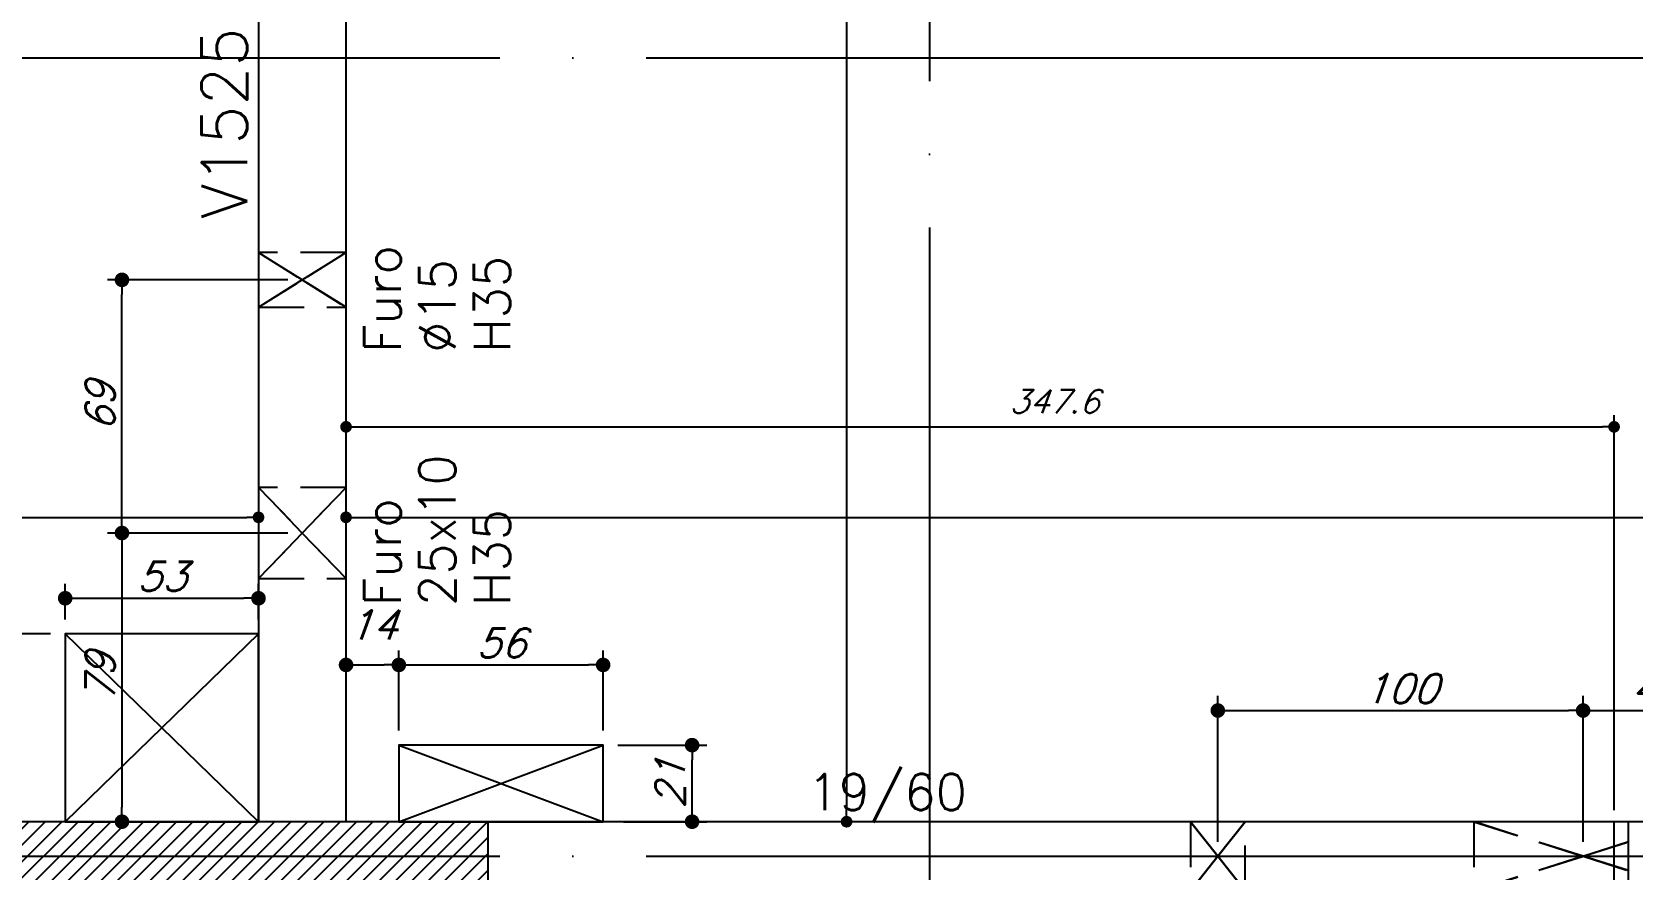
# Model space of a CAD drawing. Header units: millimetres. Extents: x -2368 to 4502, y -1988 to 2217.
# Drawn here: x -955.6 to -516.7, y 651.2 to 881.1 of the extents above; entities that cross this region are included whole.
import ezdxf
from ezdxf.enums import TextEntityAlignment as Align

# ---------------------------------------------------------------- set-up
doc = ezdxf.new("R2010")
doc.units = ezdxf.units.MM
doc.header["$LTSCALE"] = 50
doc.linetypes.add('EIXO', pattern=[6.8, 6, -0.4, 0, -0.4])
doc.linetypes.add('HIDDEN', pattern=[0.375, 0.25, -0.125])
for name, color, linetype in [('F-COTAS', 106, 'Continuous'), ('F-COTAS-FUROS', 50, 'Continuous'), ('F-COTAS-FUROS VIGA', 50, 'Continuous'), ('F-EIXO', 12, 'EIXO'), ('F-FURO-PAREDE', 2, 'HIDDEN'), ('F-FURO-PAREDE-TEXTOS', 2, 'Continuous'), ('F-LAJES', 3, 'Continuous'), ('F-PILARES-HACH', 174, 'Continuous'), ('F-PILARES-S', 170, 'Continuous'), ('F-TEXTO', 6, 'Continuous'), ('F-VIGAS', 3, 'Continuous'), ('F-VIGAS-DIM', 2, 'Continuous'), ('F-VIGAS-NOME', 4, 'Continuous'), ('F-VÃO', 1, 'Continuous')]:
    doc.layers.add(name, color=color, linetype=linetype)
doc.styles.add('CP-TEXT-INCL', font='romans.shx', dxfattribs={"oblique": 20})
doc.styles.add('MCP', font='romans.shx')
doc.styles.add('ROMANS', font='romans.shx')
doc.dimstyles.new('CP-COTAS-50', dxfattribs={"dimscale": 0.64, "dimtxt": 10, "dimasz": 5, "dimexe": 5, "dimexo": 5, "dimgap": 2.5, "dimtad": 1, "dimdec": 1, "dimdsep": 46, "dimtxsty": 'CP-TEXT-INCL', "dimblk1": 'DOT', "dimblk2": 'DOT', "dimsah": 1, "dimcen": 9, "dimclrd": 256, "dimclre": 256, "dimclrt": 256, "dimadec": 0, "dimazin": 0, "dimtfac": 1, "dimtdec": 1, "dimtmove": 2, "dimatfit": 3, "dimldrblk": 'DOT', "dimfxl": 0, "dimtolj": 1, "dimarcsym": 0})
doc.dimstyles.new('CP-COTAS-50-FUROS', dxfattribs={"dimscale": 0.8, "dimtxt": 10, "dimasz": 5, "dimexe": 5, "dimexo": 5, "dimgap": 2.5, "dimtad": 1, "dimdec": 0, "dimdsep": 46, "dimtxsty": 'CP-TEXT-INCL', "dimblk1": 'DOT', "dimblk2": 'DOT', "dimsah": 1, "dimcen": 9, "dimclrd": 256, "dimclre": 256, "dimclrt": 256, "dimadec": 0, "dimazin": 0, "dimtfac": 1, "dimtdec": 0, "dimtmove": 2, "dimatfit": 3, "dimldrblk": 'DOT', "dimfxl": 0, "dimtolj": 1, "dimarcsym": 0})

# ---------------------------------------------------------------- blocks, each defined once
blk = doc.blocks.new('*U13')
at = {"layer": 'F-EIXO'}
blk.add_line((0, 0), (4857.5, 0), dxfattribs=at)
at = {"layer": 'F-TEXTO', "style": 'ROMANS'}
blk.add_attdef('EIXO', text='', height=17.5, dxfattribs=at).set_placement((-28.21, 0), align=Align.MIDDLE_CENTER)
blk = doc.blocks.new('*U19')
at = {"layer": 'F-EIXO'}
blk.add_line((0, 0), (0, -2878.75), dxfattribs=at)
at = {"layer": 'F-TEXTO', "style": 'ROMANS'}
blk.add_attdef('EIXO', text='', height=17.5, rotation=360, dxfattribs=at).set_placement((0, 28.21), align=Align.MIDDLE_CENTER)
blk = doc.blocks.new('_DOT')
at = {"color": 0, "linetype": 'ByBlock'}
blk.add_line((-0.5, 0), (-1, 0), dxfattribs=at)
at = {"color": 0, "linetype": 'ByBlock', "const_width": 0.5}
blk.add_lwpolyline([(-0.25, 0, 1), (0.25, 0, 1)], format="xyb", close=True, dxfattribs=at)
blk = doc.blocks.new('*D103')
at = {"layer": 'DEFPOINTS', "color": 0, "transparency": 16777216}
for p in [(-1141, 747.99), (-893.5, 747.99), (-893.5, 747.99)]:
    blk.add_point(p, dxfattribs=at)
at = {"layer": 'F-COTAS', "lineweight": -2, "transparency": 16777216}
blk.add_line((-1137.8, 747.99), (-896.7, 747.99), dxfattribs=at)
at = {"layer": 'F-COTAS', "lineweight": -2, "transparency": 16777216, "xscale": 3.2, "yscale": 3.2, "zscale": 3.2, "rotation": 180}
blk.add_blockref('_DOT', (-1141, 747.99), dxfattribs=at)
at = {"layer": 'F-COTAS', "lineweight": -2, "transparency": 16777216, "xscale": 3.2, "yscale": 3.2, "zscale": 3.2}
blk.add_blockref('_DOT', (-893.5, 747.99), dxfattribs=at)
at = {"layer": 'F-COTAS', "transparency": 16777216, "insert": (-1017.25, 752.79), "char_height": 6.4, "attachment_point": 5, "style": 'CP-TEXT-INCL'}
blk.add_mtext('\\A1;247.5', dxfattribs=at)
blk = doc.blocks.new('*D104')
at = {"layer": 'DEFPOINTS', "color": 0, "transparency": 16777216}
for p in [(-869.5, 747.99), (-34, 747.99), (-34, 747.99)]:
    blk.add_point(p, dxfattribs=at)
at = {"layer": 'F-COTAS', "lineweight": -2, "transparency": 16777216}
blk.add_line((-866.3, 747.99), (-37.2, 747.99), dxfattribs=at)
at = {"layer": 'F-COTAS', "lineweight": -2, "transparency": 16777216, "xscale": 3.2, "yscale": 3.2, "zscale": 3.2, "rotation": 180}
blk.add_blockref('_DOT', (-869.5, 747.99), dxfattribs=at)
at = {"layer": 'F-COTAS', "lineweight": -2, "transparency": 16777216, "xscale": 3.2, "yscale": 3.2, "zscale": 3.2}
blk.add_blockref('_DOT', (-34, 747.99), dxfattribs=at)
at = {"layer": 'F-COTAS', "transparency": 16777216, "insert": (-451.75, 752.79), "char_height": 6.4, "attachment_point": 5, "style": 'CP-TEXT-INCL'}
blk.add_mtext('\\A1;835.5', dxfattribs=at)
blk = doc.blocks.new('*D120')
at = {"layer": 'DEFPOINTS', "color": 0, "transparency": 16777216}
for p in [(-732.28, 1334), (-732.28, 664.5), (-732.28, 664.5)]:
    blk.add_point(p, dxfattribs=at)
at = {"layer": 'F-COTAS', "lineweight": -2, "transparency": 16777216}
blk.add_line((-732.28, 1330.8), (-732.28, 667.7), dxfattribs=at)
at = {"layer": 'F-COTAS', "lineweight": -2, "transparency": 16777216, "xscale": 3.2, "yscale": 3.2, "zscale": 3.2}
for p, rotation in [((-732.28, 1334), 90), ((-732.28, 664.5), 270)]:
    blk.add_blockref('_DOT', p, dxfattribs=dict(at, rotation=rotation))
at = {"layer": 'F-COTAS', "transparency": 16777216, "insert": (-737.08, 999.25), "char_height": 6.4, "attachment_point": 5, "rotation": 90, "style": 'CP-TEXT-INCL'}
blk.add_mtext('\\A1;669.5', dxfattribs=at)
blk = doc.blocks.new('*D123')
at = {"layer": 'DEFPOINTS', "color": 0, "transparency": 16777216}
for p in [(-978.62, 716), (-946.5, 716), (-946.5, 664.5)]:
    blk.add_point(p, dxfattribs=at)
at = {"layer": 'F-COTAS-FUROS', "lineweight": -2, "transparency": 16777216}
for p, q in [((-950.5, 716), (-982.62, 716)), ((-978.62, 668.5), (-978.62, 712)), ((-950.5, 664.5), (-982.62, 664.5))]:
    blk.add_line(p, q, dxfattribs=at)
at = {"layer": 'F-COTAS-FUROS', "lineweight": -2, "transparency": 16777216, "xscale": 4, "yscale": 4, "zscale": 4}
for p, rotation in [((-978.62, 716), 90), ((-978.62, 664.5), 270)]:
    blk.add_blockref('_DOT', p, dxfattribs=dict(at, rotation=rotation))
at = {"layer": 'F-COTAS-FUROS', "transparency": 16777216, "insert": (-984.62, 690.25), "char_height": 8, "attachment_point": 5, "rotation": 90, "style": 'CP-TEXT-INCL'}
blk.add_mtext('\\A1;52', dxfattribs=at)
blk = doc.blocks.new('*D124')
at = {"layer": 'DEFPOINTS', "color": 0, "transparency": 16777216}
for p in [(-893.5, 725.79), (-946.5, 716), (-893.5, 716)]:
    blk.add_point(p, dxfattribs=at)
at = {"layer": 'F-COTAS-FUROS', "lineweight": -2, "transparency": 16777216}
for p, q in [((-946.5, 720), (-946.5, 729.79)), ((-893.5, 720), (-893.5, 729.79)), ((-942.5, 725.79), (-897.5, 725.79))]:
    blk.add_line(p, q, dxfattribs=at)
at = {"layer": 'F-COTAS-FUROS', "lineweight": -2, "transparency": 16777216, "xscale": 4, "yscale": 4, "zscale": 4, "rotation": 180}
blk.add_blockref('_DOT', (-946.5, 725.79), dxfattribs=at)
at = {"layer": 'F-COTAS-FUROS', "lineweight": -2, "transparency": 16777216, "xscale": 4, "yscale": 4, "zscale": 4}
blk.add_blockref('_DOT', (-893.5, 725.79), dxfattribs=at)
at = {"layer": 'F-COTAS-FUROS', "transparency": 16777216, "insert": (-920, 731.79), "char_height": 8, "attachment_point": 5, "style": 'CP-TEXT-INCL'}
blk.add_mtext('\\A1;53', dxfattribs=at)
blk = doc.blocks.new('*D272')
at = {"layer": 'DEFPOINTS', "color": 0, "transparency": 16777216}
for p in [(-521.87, 772.81), (-869.5, 725.03), (-521.87, 664.5)]:
    blk.add_point(p, dxfattribs=at)
at = {"layer": 'F-COTAS', "lineweight": -2, "transparency": 16777216}
for p, q in [((-869.5, 728.23), (-869.5, 776.01)), ((-866.3, 772.81), (-525.07, 772.81)), ((-521.87, 667.7), (-521.87, 776.01))]:
    blk.add_line(p, q, dxfattribs=at)
at = {"layer": 'F-COTAS', "lineweight": -2, "transparency": 16777216, "xscale": 3.2, "yscale": 3.2, "zscale": 3.2, "rotation": 180}
blk.add_blockref('_DOT', (-869.5, 772.81), dxfattribs=at)
at = {"layer": 'F-COTAS', "lineweight": -2, "transparency": 16777216, "xscale": 3.2, "yscale": 3.2, "zscale": 3.2}
blk.add_blockref('_DOT', (-521.87, 772.81), dxfattribs=at)
at = {"layer": 'F-COTAS', "transparency": 16777216, "insert": (-675.35, 779.81), "char_height": 6.4, "attachment_point": 5, "style": 'CP-TEXT-INCL'}
blk.add_mtext('\\A1;347.6', dxfattribs=at)
blk = doc.blocks.new('*U314')
at = {"layer": 'F-VÃO'}
for p, q in [((0, 0), (56, 21)), ((0, 21), (56, 0))]:
    blk.add_line(p, q, dxfattribs=at)
at = {"layer": 'F-VÃO', "color": 3}
blk.add_lwpolyline([(0, 0), (56, 0), (56, 21), (0, 21)], close=True, dxfattribs=at)
blk = doc.blocks.new('*D468')
at = {"layer": 'DEFPOINTS', "color": 0, "transparency": 16777216}
for p in [(-799.02, 685.5), (-774.63, 685.5), (-797.44, 664.5)]:
    blk.add_point(p, dxfattribs=at)
at = {"layer": 'F-COTAS-FUROS', "lineweight": -2, "transparency": 16777216}
for p, q in [((-795.02, 685.5), (-770.63, 685.5)), ((-774.63, 668.5), (-774.63, 681.5)), ((-793.44, 664.5), (-770.63, 664.5))]:
    blk.add_line(p, q, dxfattribs=at)
at = {"layer": 'F-COTAS-FUROS', "lineweight": -2, "transparency": 16777216, "xscale": 4, "yscale": 4, "zscale": 4}
for p, rotation in [((-774.63, 685.5), 90), ((-774.63, 664.5), 270)]:
    blk.add_blockref('_DOT', p, dxfattribs=dict(at, rotation=rotation))
at = {"layer": 'F-COTAS-FUROS', "transparency": 16777216, "insert": (-780.63, 675), "char_height": 8, "attachment_point": 5, "rotation": 90, "style": 'CP-TEXT-INCL'}
blk.add_mtext('\\A1;21', dxfattribs=at)
blk = doc.blocks.new('*D469')
at = {"layer": 'DEFPOINTS', "color": 0, "transparency": 16777216}
for p in [(-855.02, 707.5), (-869.5, 690.88), (-855.02, 685.5)]:
    blk.add_point(p, dxfattribs=at)
at = {"layer": 'F-COTAS-FUROS', "lineweight": -2, "transparency": 16777216}
for p, q in [((-869.5, 694.88), (-869.5, 711.5)), ((-855.02, 689.5), (-855.02, 711.5)), ((-865.5, 707.5), (-859.02, 707.5))]:
    blk.add_line(p, q, dxfattribs=at)
at = {"layer": 'F-COTAS-FUROS', "lineweight": -2, "transparency": 16777216, "xscale": 4, "yscale": 4, "zscale": 4, "rotation": 180}
blk.add_blockref('_DOT', (-869.5, 707.5), dxfattribs=at)
at = {"layer": 'F-COTAS-FUROS', "lineweight": -2, "transparency": 16777216, "xscale": 4, "yscale": 4, "zscale": 4}
blk.add_blockref('_DOT', (-855.02, 707.5), dxfattribs=at)
at = {"layer": 'F-COTAS-FUROS', "transparency": 16777216, "insert": (-862.26, 718.5), "char_height": 8, "attachment_point": 5, "style": 'CP-TEXT-INCL'}
blk.add_mtext('\\A1;14', dxfattribs=at)
blk = doc.blocks.new('*D470')
at = {"layer": 'DEFPOINTS', "color": 0, "transparency": 16777216}
for p in [(-799.02, 707.5), (-855.02, 685.5), (-799.02, 685.5)]:
    blk.add_point(p, dxfattribs=at)
at = {"layer": 'F-COTAS-FUROS', "lineweight": -2, "transparency": 16777216}
for p, q in [((-855.02, 689.5), (-855.02, 711.5)), ((-799.02, 689.5), (-799.02, 711.5)), ((-851.02, 707.5), (-803.02, 707.5))]:
    blk.add_line(p, q, dxfattribs=at)
at = {"layer": 'F-COTAS-FUROS', "lineweight": -2, "transparency": 16777216, "xscale": 4, "yscale": 4, "zscale": 4, "rotation": 180}
blk.add_blockref('_DOT', (-855.02, 707.5), dxfattribs=at)
at = {"layer": 'F-COTAS-FUROS', "lineweight": -2, "transparency": 16777216, "xscale": 4, "yscale": 4, "zscale": 4}
blk.add_blockref('_DOT', (-799.02, 707.5), dxfattribs=at)
at = {"layer": 'F-COTAS-FUROS', "transparency": 16777216, "insert": (-827.02, 713.5), "char_height": 8, "attachment_point": 5, "style": 'CP-TEXT-INCL'}
blk.add_mtext('\\A1;56', dxfattribs=at)
blk = doc.blocks.new('*D494')
at = {"layer": 'DEFPOINTS', "color": 0, "linetype": 'Continuous', "transparency": 16777216}
for p in [(-881.5, 743.69), (-930.93, 664.5), (-909.16, 664.5)]:
    blk.add_point(p, dxfattribs=at)
at = {"layer": 'F-COTAS-FUROS VIGA', "linetype": 'Continuous', "lineweight": -2, "transparency": 16777216}
for p, q in [((-885.5, 743.69), (-934.93, 743.69)), ((-930.93, 739.69), (-930.93, 668.5)), ((-913.16, 664.5), (-934.93, 664.5))]:
    blk.add_line(p, q, dxfattribs=at)
at = {"layer": 'F-COTAS-FUROS VIGA', "linetype": 'Continuous', "lineweight": -2, "transparency": 16777216, "xscale": 4, "yscale": 4, "zscale": 4}
for p, rotation in [((-930.93, 743.69), 90), ((-930.93, 664.5), 270)]:
    blk.add_blockref('_DOT', p, dxfattribs=dict(at, rotation=rotation))
at = {"layer": 'F-COTAS-FUROS VIGA', "linetype": 'Continuous', "transparency": 16777216, "insert": (-936.93, 704.09), "char_height": 8, "attachment_point": 5, "rotation": 90, "style": 'CP-TEXT-INCL'}
blk.add_mtext('\\A1;79', dxfattribs=at)
blk = doc.blocks.new('*D495')
at = {"layer": 'DEFPOINTS', "color": 0, "linetype": 'Continuous', "transparency": 16777216}
for p in [(-930.93, 813.13), (-881.5, 813.13), (-881.5, 743.69)]:
    blk.add_point(p, dxfattribs=at)
at = {"layer": 'F-COTAS-FUROS VIGA', "linetype": 'Continuous', "lineweight": -2, "transparency": 16777216}
for p, q in [((-885.5, 813.13), (-934.93, 813.13)), ((-930.93, 747.69), (-930.93, 809.13)), ((-885.5, 743.69), (-934.93, 743.69))]:
    blk.add_line(p, q, dxfattribs=at)
at = {"layer": 'F-COTAS-FUROS VIGA', "linetype": 'Continuous', "lineweight": -2, "transparency": 16777216, "xscale": 4, "yscale": 4, "zscale": 4}
for p, rotation in [((-930.93, 813.13), 90), ((-930.93, 743.69), 270)]:
    blk.add_blockref('_DOT', p, dxfattribs=dict(at, rotation=rotation))
at = {"layer": 'F-COTAS-FUROS VIGA', "linetype": 'Continuous', "transparency": 16777216, "insert": (-936.93, 778.41), "char_height": 8, "attachment_point": 5, "rotation": 90, "style": 'CP-TEXT-INCL'}
blk.add_mtext('\\A1;69', dxfattribs=at)
blk = doc.blocks.new('*D496')
at = {"layer": 'DEFPOINTS', "color": 0, "linetype": 'Continuous', "transparency": 16777216}
for p in [(-530.35, 695), (-630.5, 655), (-530.35, 655)]:
    blk.add_point(p, dxfattribs=at)
at = {"layer": 'F-COTAS-FUROS VIGA', "linetype": 'Continuous', "lineweight": -2, "transparency": 16777216}
for p, q in [((-630.5, 659), (-630.5, 699)), ((-530.35, 659), (-530.35, 699)), ((-626.5, 695), (-534.35, 695))]:
    blk.add_line(p, q, dxfattribs=at)
at = {"layer": 'F-COTAS-FUROS VIGA', "linetype": 'Continuous', "lineweight": -2, "transparency": 16777216, "xscale": 4, "yscale": 4, "zscale": 4, "rotation": 180}
blk.add_blockref('_DOT', (-630.5, 695), dxfattribs=at)
at = {"layer": 'F-COTAS-FUROS VIGA', "linetype": 'Continuous', "lineweight": -2, "transparency": 16777216, "xscale": 4, "yscale": 4, "zscale": 4}
blk.add_blockref('_DOT', (-530.35, 695), dxfattribs=at)
at = {"layer": 'F-COTAS-FUROS VIGA', "linetype": 'Continuous', "transparency": 16777216, "insert": (-580.43, 701), "char_height": 8, "attachment_point": 5, "style": 'CP-TEXT-INCL'}
blk.add_mtext('\\A1;100', dxfattribs=at)
blk = doc.blocks.new('*D497')
at = {"layer": 'DEFPOINTS', "color": 0, "linetype": 'Continuous', "transparency": 16777216}
for p in [(-490.5, 695), (-490.5, 664.5), (-530.35, 655)]:
    blk.add_point(p, dxfattribs=at)
at = {"layer": 'F-COTAS-FUROS VIGA', "linetype": 'Continuous', "lineweight": -2, "transparency": 16777216}
for p, q in [((-530.35, 659), (-530.35, 699)), ((-490.5, 668.5), (-490.5, 699)), ((-526.35, 695), (-494.5, 695))]:
    blk.add_line(p, q, dxfattribs=at)
at = {"layer": 'F-COTAS-FUROS VIGA', "linetype": 'Continuous', "lineweight": -2, "transparency": 16777216, "xscale": 4, "yscale": 4, "zscale": 4, "rotation": 180}
blk.add_blockref('_DOT', (-530.35, 695), dxfattribs=at)
at = {"layer": 'F-COTAS-FUROS VIGA', "linetype": 'Continuous', "lineweight": -2, "transparency": 16777216, "xscale": 4, "yscale": 4, "zscale": 4}
blk.add_blockref('_DOT', (-490.5, 695), dxfattribs=at)
at = {"layer": 'F-COTAS-FUROS VIGA', "linetype": 'Continuous', "transparency": 16777216, "insert": (-510.43, 701), "char_height": 8, "attachment_point": 5, "style": 'CP-TEXT-INCL'}
blk.add_mtext('\\A1;40', dxfattribs=at)

msp = doc.modelspace()

# ---------------------------------------------------------------- hatches: boundary and pattern name
at = {"layer": 'F-PILARES-HACH', "linetype": 'Continuous'}
h = msp.add_hatch(dxfattribs=at)
h.set_pattern_fill('ANSI31', color=256, style=0)
h.paths.add_polyline_path([(-1029.5, 645.5), (-830.5, 645.5), (-830.5, 664.5), (-1029.5, 664.5)], flags=16)

# ---------------------------------------------------------------- linework, layer by layer
at = {"layer": 'F-FURO-PAREDE'}
for points in [[(-881.5, 813.13), (-869.5, 805.63), (-869.5, 820.63), (-881.5, 813.13), (-869.5, 820.63), (-893.5, 820.63), (-881.5, 813.13), (-893.5, 820.63), (-893.5, 805.63), (-881.5, 813.13), (-893.5, 805.63), (-869.5, 805.63), (-881.5, 813.13)], [(-881.5, 743.69), (-869.5, 731.19), (-869.5, 756.19), (-881.5, 743.69), (-869.5, 756.19), (-893.5, 756.19), (-881.5, 743.69), (-893.5, 756.19), (-893.5, 731.19), (-881.5, 743.69), (-893.5, 731.19), (-869.5, 731.19), (-881.5, 743.69)], [(-630.5, 655), (-638, 645.5), (-623, 645.5), (-630.5, 655), (-623, 645.5), (-623, 664.5), (-630.5, 655), (-623, 664.5), (-638, 664.5), (-630.5, 655), (-638, 664.5), (-638, 645.5), (-630.5, 655)], [(-530.35, 655), (-560.35, 645.5), (-500.35, 645.5), (-530.35, 655), (-500.35, 645.5), (-500.35, 664.5), (-530.35, 655), (-500.35, 664.5), (-560.35, 664.5), (-530.35, 655), (-560.35, 664.5), (-560.35, 645.5), (-530.35, 655)]]:
    msp.add_lwpolyline(points, dxfattribs=at)
at = {"layer": 'F-LAJES'}
for p, q in [((-521.87, 635.37), (-521.87, 664.5)), ((-517.87, 631.37), (-517.87, 664.5))]:
    msp.add_line(p, q, dxfattribs=at)
at = {"layer": 'F-LAJES', "linetype": 'Continuous'}
msp.add_lwpolyline([(-893.5, 664.5), (-893.5, 716), (-946.5, 716), (-946.5, 664.5), (-893.5, 664.5)], dxfattribs=at)
at = {"layer": 'F-PILARES-S', "linetype": 'Continuous'}
msp.add_lwpolyline([(-1029.5, 645.5), (-830.5, 645.5), (-830.5, 664.5), (-1029.5, 664.5), (-1029.5, 645.5)], dxfattribs=at)
at = {"layer": 'F-VIGAS'}
for points in [[(-869.5, 664.5), (-869.5, 1334)], [(-893.5, 1315), (-893.5, 664.5)], [(-490.5, 664.5), (-830.5, 664.5)]]:
    msp.add_lwpolyline(points, dxfattribs=at)
at = {"layer": 'F-VÃO', "linetype": 'Continuous'}
for p, q in [((-893.5, 664.5), (-946.5, 716)), ((-893.5, 716), (-946.5, 664.5))]:
    msp.add_line(p, q, dxfattribs=at)

# ---------------------------------------------------------------- block references
at = {"layer": 'F-EIXO', "linetype": 'Continuous'}
for name, p in [('*U19', (-709.5, 1847.82)), ('*U13', (-1807.52, 874)), ('*U13', (-1807.52, 655))]:
    msp.add_blockref(name, p, dxfattribs=at)
at = {"layer": 'F-VÃO'}
msp.add_blockref('*U314', (-855.02, 664.5), dxfattribs=at)

# ---------------------------------------------------------------- texts
at = {"layer": 'F-FURO-PAREDE-TEXTOS', "linetype": 'Continuous', "style": 'MCP'}
for s, p in [('Furo', (-854.5, 793.13)), ('%%c15', (-839.5, 793.13)), ('H35', (-824.5, 793.13)), ('25x10', (-839.5, 723.69)), ('Furo', (-854.5, 723.69)), ('H35', (-824.5, 723.69))]:
    msp.add_text(s, height=10, rotation=90, dxfattribs=at).set_placement(p)
at = {"layer": 'F-VIGAS-DIM', "linetype": 'Continuous', "style": 'MCP'}
msp.add_text('19/60', height=10, dxfattribs=at).set_placement((-743, 667.62))
at = {"layer": 'F-VIGAS-NOME', "linetype": 'Continuous', "style": 'MCP'}
msp.add_text('V1525', height=12.5, rotation=90, dxfattribs=at).set_placement((-896.62, 829.86))

# ---------------------------------------------------------------- dimensions: what is measured, and where the dimension line sits
at = {"layer": 'F-COTAS'}
for base, p1, p2, angle, picture, middle in [((-732.28, 664.5), (-732.28, 1334), (-732.28, 664.5), 90, '*D120', (-737.08, 999.25)), ((-893.5, 747.99), (-1141, 747.99), (-893.5, 747.99), 180, '*D103', (-1017.25, 752.79)), ((-34, 747.99), (-869.5, 747.99), (-34, 747.99), 180, '*D104', (-451.75, 752.79))]:
    dim = msp.add_linear_dim(base=base, p1=p1, p2=p2, angle=angle, dimstyle='CP-COTAS-50', dxfattribs=at)
    dim.commit()
    dim.dimension.update_dxf_attribs({"geometry": picture, "text_midpoint": middle})
dim = msp.add_linear_dim(base=(-521.87, 772.81), p1=(-869.5, 725.03), p2=(-521.87, 664.5), dimstyle='CP-COTAS-50', dxfattribs=at)
dim.commit()
dim.dimension.update_dxf_attribs({"geometry": '*D272', "text_midpoint": (-675.35, 779.81), "dimtype": 160})
at = {"layer": 'F-COTAS-FUROS'}
for base, p1, p2, picture, middle in [((-893.5, 725.79), (-946.5, 716), (-893.5, 716), '*D124', (-920, 731.79)), ((-855.02, 707.5), (-869.5, 690.88), (-855.02, 685.5), '*D469', (-862.26, 718.5)), ((-799.02, 707.5), (-855.02, 685.5), (-799.02, 685.5), '*D470', (-827.02, 713.5))]:
    dim = msp.add_linear_dim(base=base, p1=p1, p2=p2, dimstyle='CP-COTAS-50-FUROS', dxfattribs=at)
    dim.commit()
    dim.dimension.update_dxf_attribs({"geometry": picture, "text_midpoint": middle})
for base, p1, p2, picture, middle in [((-978.6205834, 716), (-946.5, 664.5), (-946.5, 716), '*D123', (-984.6205834, 690.25)), ((-774.63, 685.5), (-797.44, 664.5), (-799.02, 685.5), '*D468', (-780.63, 675))]:
    dim = msp.add_linear_dim(base=base, p1=p1, p2=p2, angle=90, dimstyle='CP-COTAS-50-FUROS', dxfattribs=at)
    dim.commit()
    dim.dimension.update_dxf_attribs({"geometry": picture, "text_midpoint": middle})
at = {"layer": 'F-COTAS-FUROS VIGA', "linetype": 'Continuous'}
for base, p2, picture, middle in [((-930.93, 813.13), (-881.5, 813.13), '*D495', (-936.93, 778.41)), ((-930.93, 664.5), (-909.16, 664.5), '*D494', (-936.93, 704.09))]:
    dim = msp.add_linear_dim(base=base, p1=(-881.5, 743.69), p2=p2, angle=90, dimstyle='CP-COTAS-50-FUROS', dxfattribs=at)
    dim.commit()
    dim.dimension.update_dxf_attribs({"geometry": picture, "text_midpoint": middle})
for base, p1, p2, picture, middle in [((-530.35, 695), (-630.5, 655), (-530.35, 655), '*D496', (-580.43, 701)), ((-490.5, 695), (-530.35, 655), (-490.5, 664.5), '*D497', (-510.43, 701))]:
    dim = msp.add_linear_dim(base=base, p1=p1, p2=p2, dimstyle='CP-COTAS-50-FUROS', dxfattribs=at)
    dim.commit()
    dim.dimension.update_dxf_attribs({"geometry": picture, "text_midpoint": middle})

doc.saveas('drawing.dxf')
